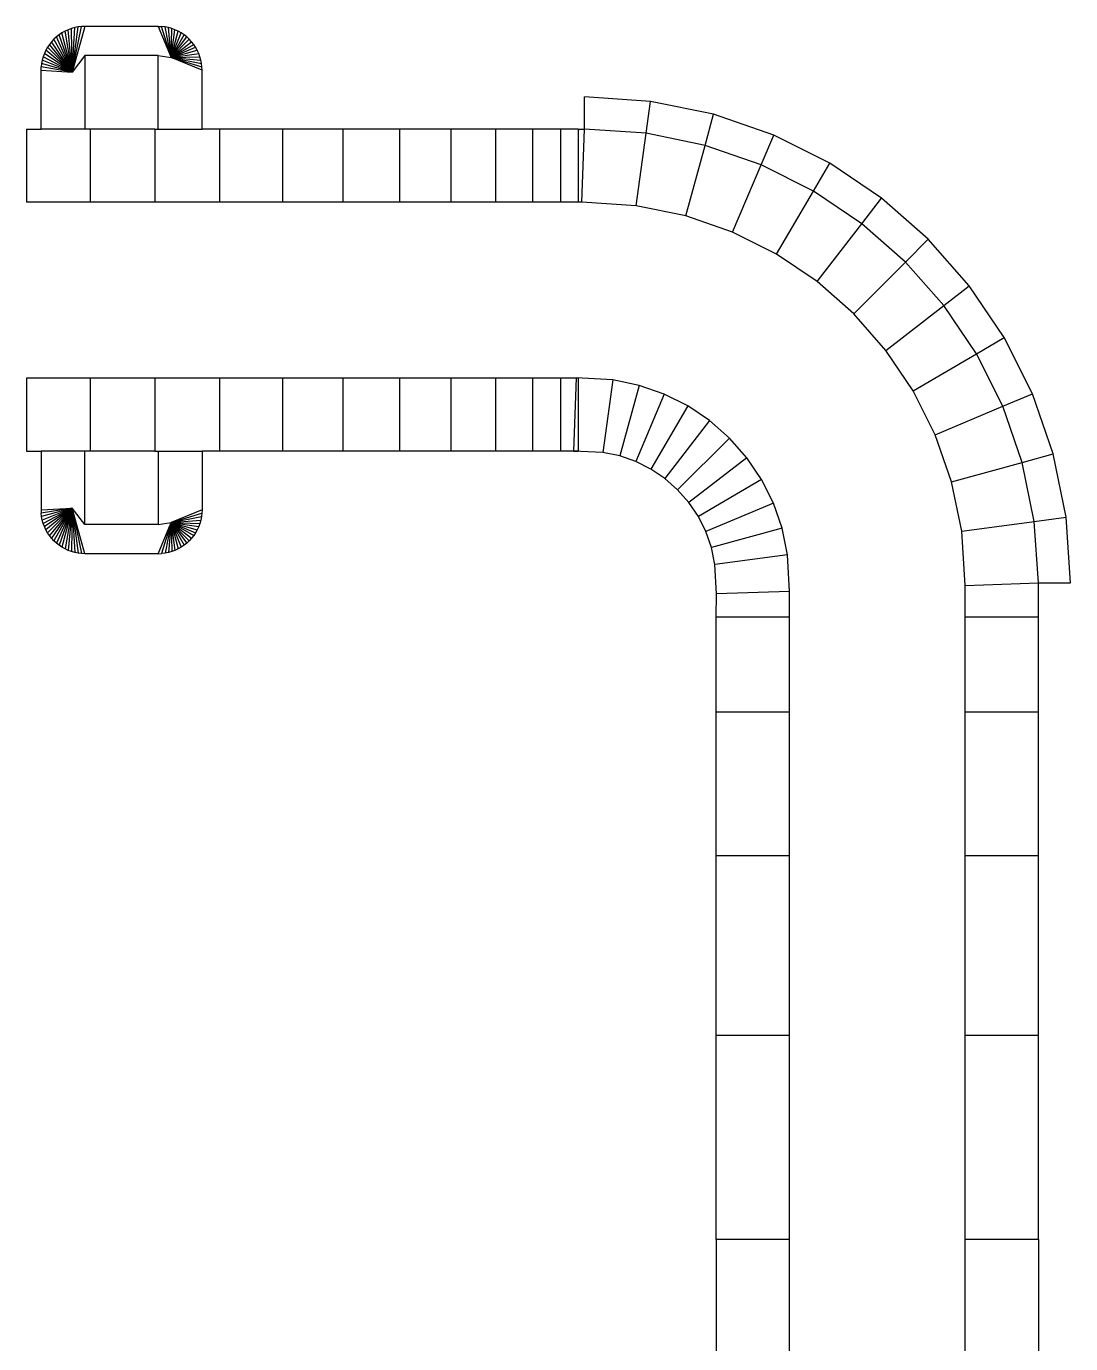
# Model space of a CAD drawing. Extents: x 315.97 to 319.77, y -19.88 to -10.16.
# Drawn here: x 315.969 to 319.534, y -14.661 to -10.162 of the extents above; entities that cross this region are included whole.
import ezdxf

# ---------------------------------------------------------------- set-up
doc = ezdxf.new("R2010")
doc.units = 0

msp = doc.modelspace()

# ---------------------------------------------------------------- linework, layer by layer
for p, q in [((316.1338, -10.1666, 11.7475), (316.1224, -10.1698, 11.7475)), ((316.1688, -10.1625, 11.7475), (316.1248, -10.3186, 11.7475)), ((316.1248, -10.3186, 11.7475), (316.157, -10.163, 11.7475)), ((316.1248, -10.3186, 11.7475), (316.1453, -10.1643, 11.7475)), ((316.1248, -10.3186, 11.7475), (316.1338, -10.1666, 11.7475)), ((316.1453, -10.1643, 11.7475), (316.1338, -10.1666, 11.7475)), ((316.157, -10.163, 11.7475), (316.1453, -10.1643, 11.7475)), ((316.1688, -10.1625, 11.7475), (316.157, -10.163, 11.7475)), ((316.4188, -10.1625, 11.7475), (316.1688, -10.1625, 11.7475)), ((316.4188, -10.1625, 11.7475), (316.4305, -10.163, 11.7475)), ((316.4188, -10.1625, 11.7475), (316.4627, -10.2686, 11.7475)), ((316.4422, -10.1643, 11.7475), (316.4305, -10.163, 11.7475)), ((316.4627, -10.2686, 11.7475), (316.4305, -10.163, 11.7475)), ((316.4538, -10.1666, 11.7475), (316.4422, -10.1643, 11.7475)), ((316.4627, -10.2686, 11.7475), (316.4422, -10.1643, 11.7475)), ((316.4651, -10.1698, 11.7475), (316.4538, -10.1666, 11.7475)), ((316.4627, -10.2686, 11.7475), (316.4538, -10.1666, 11.7475)), ((316.0627, -10.2064, 11.7475), (316.0547, -10.2151, 11.7475)), ((316.0714, -10.1984, 11.7475), (316.0627, -10.2064, 11.7475)), ((316.1248, -10.3186, 11.7475), (316.0627, -10.2064, 11.7475)), ((316.0806, -10.1911, 11.7475), (316.0714, -10.1984, 11.7475)), ((316.1248, -10.3186, 11.7475), (316.0714, -10.1984, 11.7475)), ((316.0904, -10.1846, 11.7475), (316.0806, -10.1911, 11.7475)), ((316.1248, -10.3186, 11.7475), (316.0806, -10.1911, 11.7475)), ((316.1007, -10.1788, 11.7475), (316.0904, -10.1846, 11.7475)), ((316.1248, -10.3186, 11.7475), (316.0904, -10.1846, 11.7475)), ((316.1114, -10.1739, 11.7475), (316.1007, -10.1788, 11.7475)), ((316.1248, -10.3186, 11.7475), (316.1007, -10.1788, 11.7475)), ((316.1224, -10.1698, 11.7475), (316.1114, -10.1739, 11.7475)), ((316.1248, -10.3186, 11.7475), (316.1114, -10.1739, 11.7475)), ((316.1248, -10.3186, 11.7475), (316.1224, -10.1698, 11.7475)), ((316.4627, -10.2686, 11.7475), (316.4651, -10.1698, 11.7475)), ((316.4627, -10.2686, 11.7475), (316.4762, -10.1739, 11.7475)), ((316.4627, -10.2686, 11.7475), (316.4869, -10.1788, 11.7475)), ((316.4627, -10.2686, 11.7475), (316.4972, -10.1846, 11.7475)), ((316.4627, -10.2686, 11.7475), (316.507, -10.1911, 11.7475)), ((316.4627, -10.2686, 11.7475), (316.5162, -10.1984, 11.7475)), ((316.4627, -10.2686, 11.7475), (316.5248, -10.2064, 11.7475)), ((316.4762, -10.1739, 11.7475), (316.4651, -10.1698, 11.7475)), ((316.4869, -10.1788, 11.7475), (316.4762, -10.1739, 11.7475)), ((316.4972, -10.1846, 11.7475), (316.4869, -10.1788, 11.7475)), ((316.507, -10.1911, 11.7475), (316.4972, -10.1846, 11.7475)), ((316.5162, -10.1984, 11.7475), (316.507, -10.1911, 11.7475)), ((316.5248, -10.2064, 11.7475), (316.5162, -10.1984, 11.7475)), ((316.5328, -10.2151, 11.7475), (316.5248, -10.2064, 11.7475)), ((316.0302, -10.2551, 11.7475), (316.0261, -10.2661, 11.7475)), ((316.0351, -10.2444, 11.7475), (316.0302, -10.2551, 11.7475)), ((316.1248, -10.3186, 11.7475), (316.0302, -10.2551, 11.7475)), ((316.0409, -10.2341, 11.7475), (316.0351, -10.2444, 11.7475)), ((316.1248, -10.3186, 11.7475), (316.0351, -10.2444, 11.7475)), ((316.0474, -10.2243, 11.7475), (316.0409, -10.2341, 11.7475)), ((316.1248, -10.3186, 11.7475), (316.0409, -10.2341, 11.7475)), ((316.0547, -10.2151, 11.7475), (316.0474, -10.2243, 11.7475)), ((316.1248, -10.3186, 11.7475), (316.0474, -10.2243, 11.7475)), ((316.1248, -10.3186, 11.7475), (316.0547, -10.2151, 11.7475)), ((316.4627, -10.2686, 11.7475), (316.5328, -10.2151, 11.7475)), ((316.4627, -10.2686, 11.7475), (316.5401, -10.2243, 11.7475)), ((316.4627, -10.2686, 11.7475), (316.5467, -10.2341, 11.7475)), ((316.4627, -10.2686, 11.7475), (316.5524, -10.2444, 11.7475)), ((316.4627, -10.2686, 11.7475), (316.5574, -10.2551, 11.7475)), ((316.5401, -10.2243, 11.7475), (316.5328, -10.2151, 11.7475)), ((316.5467, -10.2341, 11.7475), (316.5401, -10.2243, 11.7475)), ((316.5524, -10.2444, 11.7475), (316.5467, -10.2341, 11.7475)), ((316.5574, -10.2551, 11.7475), (316.5524, -10.2444, 11.7475)), ((316.5614, -10.2661, 11.7475), (316.5574, -10.2551, 11.7475)), ((316.0188, -10.3125, 11.7475), (316.0193, -10.3007, 11.7475)), ((316.0206, -10.289, 11.7475), (316.0193, -10.3007, 11.7475)), ((316.1248, -10.3186, 11.7475), (316.0193, -10.3007, 11.7475)), ((316.0229, -10.2775, 11.7475), (316.0206, -10.289, 11.7475)), ((316.1248, -10.3186, 11.7475), (316.0206, -10.289, 11.7475)), ((316.0261, -10.2661, 11.7475), (316.0229, -10.2775, 11.7475)), ((316.1248, -10.3186, 11.7475), (316.0229, -10.2775, 11.7475)), ((316.1248, -10.3186, 11.7475), (316.0261, -10.2661, 11.7475)), ((316.1688, -10.2625, 11.7475), (316.1248, -10.3186, 11.7475)), ((316.4188, -10.2625, 11.7475), (316.1688, -10.2625, 11.7475)), ((316.1688, -10.2625, 11.7475), (316.1688, -10.5135, 11.7475)), ((316.4188, -10.5135, 11.7475), (316.4188, -10.2625, 11.7475)), ((316.4188, -10.2625, 11.7475), (316.4627, -10.2686, 11.7475)), ((316.4627, -10.2686, 11.7475), (316.5614, -10.2661, 11.7475)), ((316.5688, -10.3125, 11.7475), (316.4627, -10.2686, 11.7475)), ((316.4627, -10.2686, 11.7475), (316.5683, -10.3007, 11.7475)), ((316.4627, -10.2686, 11.7475), (316.5669, -10.289, 11.7475)), ((316.4627, -10.2686, 11.7475), (316.5646, -10.2775, 11.7475)), ((316.5646, -10.2775, 11.7475), (316.5614, -10.2661, 11.7475)), ((316.5669, -10.289, 11.7475), (316.5646, -10.2775, 11.7475)), ((316.5683, -10.3007, 11.7475), (316.5669, -10.289, 11.7475)), ((316.5688, -10.3125, 11.7475), (316.5683, -10.3007, 11.7475)), ((316.0188, -10.3125, 11.7475), (316.1248, -10.3186, 11.7475)), ((316.0188, -10.5135, 11.7475), (316.0188, -10.3125, 11.7475)), ((316.5688, -10.5135, 11.7475), (316.5688, -10.3125, 11.7475)), ((318.0991, -10.4187, 11.7475), (317.874, -10.4035, 11.7475)), ((317.874, -10.5135, 11.7475), (317.874, -10.4035, 11.7475)), ((318.0844, -10.5277, 11.7475), (318.0991, -10.4187, 11.7475)), ((318.3152, -10.4628, 11.7475), (318.0991, -10.4187, 11.7475)), ((318.2861, -10.5689, 11.7475), (318.3152, -10.4628, 11.7475)), ((318.5202, -10.534, 11.7475), (318.3152, -10.4628, 11.7475)), ((315.9688, -10.5135, 11.7475), (315.9688, -10.7635, 11.7475)), ((315.9688, -10.5135, 11.7475), (316.0188, -10.5135, 11.7475)), ((316.1688, -10.5135, 11.7475), (316.0188, -10.5135, 11.7475)), ((316.1861, -10.5135, 11.7475), (316.1688, -10.5135, 11.7475)), ((316.4071, -10.5135, 11.7475), (316.1861, -10.5135, 11.7475)), ((316.1861, -10.5135, 11.7475), (316.1861, -10.7635, 11.7475)), ((316.4071, -10.5135, 11.7475), (316.4071, -10.7635, 11.7475)), ((316.4071, -10.5135, 11.7475), (316.4188, -10.5135, 11.7475)), ((316.4188, -10.5135, 11.7475), (316.5688, -10.5135, 11.7475)), ((316.6276, -10.5135, 11.7475), (316.5688, -10.5135, 11.7475)), ((316.8432, -10.5135, 11.7475), (316.6276, -10.5135, 11.7475)), ((316.6276, -10.5135, 11.7475), (316.6276, -10.7635, 11.7475)), ((317.0496, -10.5135, 11.7475), (316.8432, -10.5135, 11.7475)), ((316.8432, -10.5135, 11.7475), (316.8432, -10.7635, 11.7475)), ((317.2424, -10.5135, 11.7475), (317.0496, -10.5135, 11.7475)), ((317.0496, -10.5135, 11.7475), (317.0496, -10.7635, 11.7475)), ((317.4174, -10.5135, 11.7475), (317.2424, -10.5135, 11.7475)), ((317.2424, -10.5135, 11.7475), (317.2424, -10.7635, 11.7475)), ((317.5703, -10.5135, 11.7475), (317.4174, -10.5135, 11.7475)), ((317.4174, -10.5135, 11.7475), (317.4174, -10.7635, 11.7475)), ((317.6967, -10.5135, 11.7475), (317.5703, -10.5135, 11.7475)), ((317.5703, -10.5135, 11.7475), (317.5703, -10.7635, 11.7475)), ((317.7924, -10.5135, 11.7475), (317.6967, -10.5135, 11.7475)), ((317.6967, -10.5135, 11.7475), (317.6967, -10.7635, 11.7475)), ((317.8529, -10.5135, 11.7475), (317.7924, -10.5135, 11.7475)), ((317.7924, -10.5135, 11.7475), (317.7924, -10.7635, 11.7475)), ((317.8529, -10.5135, 11.7475), (317.8529, -10.7635, 11.7475)), ((317.8529, -10.5135, 11.7475), (317.874, -10.5135, 11.7475)), ((317.8656, -10.7634, 11.7475), (317.874, -10.5135, 11.7475)), ((318.0844, -10.5277, 11.7475), (317.874, -10.5135, 11.7475)), ((318.0509, -10.7754, 11.7475), (318.0844, -10.5277, 11.7475)), ((318.2861, -10.5689, 11.7475), (318.0844, -10.5277, 11.7475)), ((318.2199, -10.81, 11.7475), (318.2861, -10.5689, 11.7475)), ((318.4774, -10.6353, 11.7475), (318.2861, -10.5689, 11.7475)), ((318.4774, -10.6353, 11.7475), (318.5202, -10.534, 11.7475)), ((318.7119, -10.6302, 11.7475), (318.5202, -10.534, 11.7475)), ((318.3801, -10.8656, 11.7475), (318.4774, -10.6353, 11.7475)), ((318.6564, -10.7251, 11.7475), (318.4774, -10.6353, 11.7475)), ((318.6564, -10.7251, 11.7475), (318.7119, -10.6302, 11.7475)), ((318.8885, -10.7494, 11.7475), (318.7119, -10.6302, 11.7475)), ((318.5301, -10.9409, 11.7475), (318.6564, -10.7251, 11.7475)), ((318.8212, -10.8365, 11.7475), (318.6564, -10.7251, 11.7475)), ((318.8212, -10.8365, 11.7475), (318.8885, -10.7494, 11.7475)), ((319.0479, -10.8897, 11.7475), (318.8885, -10.7494, 11.7475)), ((316.1861, -10.7635, 11.7475), (315.9688, -10.7635, 11.7475)), ((316.4071, -10.7635, 11.7475), (316.1861, -10.7635, 11.7475)), ((316.6276, -10.7635, 11.7475), (316.4071, -10.7635, 11.7475)), ((316.8432, -10.7635, 11.7475), (316.6276, -10.7635, 11.7475)), ((317.0496, -10.7635, 11.7475), (316.8432, -10.7635, 11.7475)), ((317.2424, -10.7635, 11.7475), (317.0496, -10.7635, 11.7475)), ((317.4174, -10.7635, 11.7475), (317.2424, -10.7635, 11.7475)), ((317.5703, -10.7635, 11.7475), (317.4174, -10.7635, 11.7475)), ((317.6967, -10.7635, 11.7475), (317.5703, -10.7635, 11.7475)), ((317.7924, -10.7635, 11.7475), (317.6967, -10.7635, 11.7475)), ((317.8529, -10.7635, 11.7475), (317.7924, -10.7635, 11.7475)), ((317.8656, -10.7634, 11.7475), (317.8529, -10.7635, 11.7475)), ((318.0509, -10.7754, 11.7475), (317.8656, -10.7634, 11.7475)), ((318.2199, -10.81, 11.7475), (318.0509, -10.7754, 11.7475)), ((318.3801, -10.8656, 11.7475), (318.2199, -10.81, 11.7475)), ((318.6683, -11.0343, 11.7475), (318.8212, -10.8365, 11.7475)), ((318.9701, -10.9675, 11.7475), (318.8212, -10.8365, 11.7475)), ((318.5301, -10.9409, 11.7475), (318.3801, -10.8656, 11.7475)), ((318.9701, -10.9675, 11.7475), (319.0479, -10.8897, 11.7475)), ((319.1881, -11.0491, 11.7475), (319.0479, -10.8897, 11.7475)), ((318.6683, -11.0343, 11.7475), (318.5301, -10.9409, 11.7475)), ((318.7933, -11.1443, 11.7475), (318.9701, -10.9675, 11.7475)), ((319.1011, -11.1164, 11.7475), (318.9701, -10.9675, 11.7475)), ((318.7933, -11.1443, 11.7475), (318.6683, -11.0343, 11.7475)), ((319.1011, -11.1164, 11.7475), (319.1881, -11.0491, 11.7475)), ((319.3073, -11.2256, 11.7475), (319.1881, -11.0491, 11.7475)), ((318.9033, -11.2692, 11.7475), (318.7933, -11.1443, 11.7475)), ((318.9033, -11.2692, 11.7475), (319.1011, -11.1164, 11.7475)), ((319.2124, -11.2812, 11.7475), (319.1011, -11.1164, 11.7475)), ((319.2124, -11.2812, 11.7475), (319.3073, -11.2256, 11.7475)), ((319.4036, -11.4174, 11.7475), (319.3073, -11.2256, 11.7475)), ((318.9967, -11.4075, 11.7475), (318.9033, -11.2692, 11.7475)), ((318.9967, -11.4075, 11.7475), (319.2124, -11.2812, 11.7475)), ((319.3022, -11.4602, 11.7475), (319.2124, -11.2812, 11.7475)), ((316.1861, -11.3635, 11.7475), (315.9688, -11.3635, 11.7475)), ((315.9688, -11.3635, 11.7475), (315.9688, -11.6135, 11.7475)), ((316.4071, -11.3635, 11.7475), (316.1861, -11.3635, 11.7475)), ((316.1861, -11.3635, 11.7475), (316.1861, -11.6135, 11.7475)), ((316.6276, -11.3635, 11.7475), (316.4071, -11.3635, 11.7475)), ((316.4071, -11.3635, 11.7475), (316.4071, -11.6135, 11.7475)), ((316.8432, -11.3635, 11.7475), (316.6276, -11.3635, 11.7475)), ((316.6276, -11.3635, 11.7475), (316.6276, -11.6135, 11.7475)), ((317.0496, -11.3635, 11.7475), (316.8432, -11.3635, 11.7475)), ((316.8432, -11.3635, 11.7475), (316.8432, -11.6135, 11.7475)), ((317.2424, -11.3635, 11.7475), (317.0496, -11.3635, 11.7475)), ((317.0496, -11.3635, 11.7475), (317.0496, -11.6135, 11.7475)), ((317.4174, -11.3635, 11.7475), (317.2424, -11.3635, 11.7475)), ((317.2424, -11.3635, 11.7475), (317.2424, -11.6135, 11.7475)), ((317.5703, -11.3635, 11.7475), (317.4174, -11.3635, 11.7475)), ((317.4174, -11.3635, 11.7475), (317.4174, -11.6135, 11.7475)), ((317.6967, -11.3635, 11.7475), (317.5703, -11.3635, 11.7475)), ((317.5703, -11.3635, 11.7475), (317.5703, -11.6135, 11.7475)), ((317.7924, -11.3635, 11.7475), (317.6967, -11.3635, 11.7475)), ((317.6967, -11.3635, 11.7475), (317.6967, -11.6135, 11.7475)), ((317.8529, -11.3635, 11.7475), (317.7924, -11.3635, 11.7475)), ((317.7924, -11.3635, 11.7475), (317.7924, -11.6135, 11.7475)), ((317.8455, -11.363, 11.7475), (317.8371, -11.6129, 11.7475)), ((317.9705, -11.37, 11.7475), (317.8455, -11.363, 11.7475)), ((317.8455, -11.363, 11.7475), (317.8529, -11.3635, 11.7475)), ((317.8529, -11.3635, 11.7475), (317.8529, -11.6135, 11.7475)), ((317.9705, -11.37, 11.7475), (317.937, -11.6178, 11.7475)), ((318.0611, -11.3886, 11.7475), (317.9705, -11.37, 11.7475)), ((318.0611, -11.3886, 11.7475), (317.9949, -11.6296, 11.7475)), ((318.1466, -11.4183, 11.7475), (318.0493, -11.6486, 11.7475)), ((318.1466, -11.4183, 11.7475), (318.0611, -11.3886, 11.7475)), ((318.227, -11.4587, 11.7475), (318.1466, -11.4183, 11.7475)), ((319.0719, -11.5575, 11.7475), (318.9967, -11.4075, 11.7475)), ((319.3022, -11.4602, 11.7475), (319.4036, -11.4174, 11.7475)), ((319.4748, -11.6223, 11.7475), (319.4036, -11.4174, 11.7475)), ((318.227, -11.4587, 11.7475), (318.1007, -11.6745, 11.7475)), ((318.3015, -11.5091, 11.7475), (318.227, -11.4587, 11.7475)), ((319.0719, -11.5575, 11.7475), (319.3022, -11.4602, 11.7475)), ((319.3687, -11.6515, 11.7475), (319.3022, -11.4602, 11.7475)), ((318.3015, -11.5091, 11.7475), (318.1486, -11.7069, 11.7475)), ((318.369, -11.5685, 11.7475), (318.3015, -11.5091, 11.7475)), ((319.1276, -11.7176, 11.7475), (319.0719, -11.5575, 11.7475)), ((318.369, -11.5685, 11.7475), (318.1922, -11.7453, 11.7475)), ((318.4285, -11.6361, 11.7475), (318.369, -11.5685, 11.7475)), ((315.9688, -11.6135, 11.7475), (316.0188, -11.6135, 11.7475)), ((316.1688, -11.6135, 11.7475), (316.0188, -11.6135, 11.7475)), ((316.0188, -11.6135, 11.7475), (316.0188, -11.8135, 11.7475)), ((316.1688, -11.8635, 11.7475), (316.1688, -11.6135, 11.7475)), ((316.1861, -11.6135, 11.7475), (316.1688, -11.6135, 11.7475)), ((316.4071, -11.6135, 11.7475), (316.1861, -11.6135, 11.7475)), ((316.4071, -11.6135, 11.7475), (316.4188, -11.6135, 11.7475)), ((316.4188, -11.6135, 11.7475), (316.4188, -11.8635, 11.7475)), ((316.4188, -11.6135, 11.7475), (316.5688, -11.6135, 11.7475)), ((316.5688, -11.6135, 11.7475), (316.5688, -11.8135, 11.7475)), ((316.6276, -11.6135, 11.7475), (316.5688, -11.6135, 11.7475)), ((316.8432, -11.6135, 11.7475), (316.6276, -11.6135, 11.7475)), ((317.0496, -11.6135, 11.7475), (316.8432, -11.6135, 11.7475)), ((317.2424, -11.6135, 11.7475), (317.0496, -11.6135, 11.7475)), ((317.4174, -11.6135, 11.7475), (317.2424, -11.6135, 11.7475)), ((317.5703, -11.6135, 11.7475), (317.4174, -11.6135, 11.7475)), ((317.6967, -11.6135, 11.7475), (317.5703, -11.6135, 11.7475)), ((317.7924, -11.6135, 11.7475), (317.6967, -11.6135, 11.7475)), ((317.8529, -11.6135, 11.7475), (317.7924, -11.6135, 11.7475)), ((317.937, -11.6178, 11.7475), (317.8371, -11.6129, 11.7475)), ((317.8371, -11.6129, 11.7475), (317.8529, -11.6135, 11.7475)), ((317.9949, -11.6296, 11.7475), (317.937, -11.6178, 11.7475)), ((318.0493, -11.6486, 11.7475), (317.9949, -11.6296, 11.7475)), ((318.1007, -11.6745, 11.7475), (318.0493, -11.6486, 11.7475)), ((318.4285, -11.6361, 11.7475), (318.2307, -11.789, 11.7475)), ((318.4789, -11.7106, 11.7475), (318.4285, -11.6361, 11.7475)), ((319.1276, -11.7176, 11.7475), (319.3687, -11.6515, 11.7475)), ((319.3687, -11.6515, 11.7475), (319.4748, -11.6223, 11.7475)), ((319.4099, -11.8532, 11.7475), (319.3687, -11.6515, 11.7475)), ((319.5189, -11.8385, 11.7475), (319.4748, -11.6223, 11.7475)), ((318.1486, -11.7069, 11.7475), (318.1007, -11.6745, 11.7475)), ((318.1922, -11.7453, 11.7475), (318.1486, -11.7069, 11.7475)), ((318.4789, -11.7106, 11.7475), (318.2631, -11.8369, 11.7475)), ((318.5192, -11.7909, 11.7475), (318.4789, -11.7106, 11.7475)), ((319.1621, -11.8867, 11.7475), (319.1276, -11.7176, 11.7475)), ((318.2307, -11.789, 11.7475), (318.1922, -11.7453, 11.7475)), ((316.0188, -11.8135, 11.7475), (316.1248, -11.8075, 11.7475)), ((316.0188, -11.8135, 11.7475), (316.0193, -11.8253, 11.7475)), ((316.1248, -11.8075, 11.7475), (316.0193, -11.8253, 11.7475)), ((316.0206, -11.837, 11.7475), (316.0193, -11.8253, 11.7475)), ((316.1248, -11.8075, 11.7475), (316.0206, -11.837, 11.7475)), ((316.1248, -11.8075, 11.7475), (316.0229, -11.8485, 11.7475)), ((316.1248, -11.8075, 11.7475), (316.0261, -11.8599, 11.7475)), ((316.1248, -11.8075, 11.7475), (316.0302, -11.8709, 11.7475)), ((316.1248, -11.8075, 11.7475), (316.0351, -11.8816, 11.7475)), ((316.1248, -11.8075, 11.7475), (316.0409, -11.8919, 11.7475)), ((316.1248, -11.8075, 11.7475), (316.0474, -11.9017, 11.7475)), ((316.1248, -11.8075, 11.7475), (316.0547, -11.9109, 11.7475)), ((316.1248, -11.8075, 11.7475), (316.0627, -11.9196, 11.7475)), ((316.1248, -11.8075, 11.7475), (316.0714, -11.9276, 11.7475)), ((316.1248, -11.8075, 11.7475), (316.0806, -11.9349, 11.7475)), ((316.1248, -11.8075, 11.7475), (316.0904, -11.9414, 11.7475)), ((316.1248, -11.8075, 11.7475), (316.1007, -11.9472, 11.7475)), ((316.1248, -11.8075, 11.7475), (316.1114, -11.9521, 11.7475)), ((316.1248, -11.8075, 11.7475), (316.1224, -11.9562, 11.7475)), ((316.1688, -11.9635, 11.7475), (316.1248, -11.8075, 11.7475)), ((316.1248, -11.8075, 11.7475), (316.157, -11.9631, 11.7475)), ((316.1248, -11.8075, 11.7475), (316.1453, -11.9617, 11.7475)), ((316.1248, -11.8075, 11.7475), (316.1338, -11.9594, 11.7475)), ((316.1688, -11.8635, 11.7475), (316.1248, -11.8075, 11.7475)), ((316.5688, -11.8135, 11.7475), (316.4627, -11.8574, 11.7475)), ((316.4627, -11.8574, 11.7475), (316.5683, -11.8253, 11.7475)), ((316.5683, -11.8253, 11.7475), (316.5669, -11.837, 11.7475)), ((316.5688, -11.8135, 11.7475), (316.5683, -11.8253, 11.7475)), ((318.2631, -11.8369, 11.7475), (318.2307, -11.789, 11.7475)), ((318.5192, -11.7909, 11.7475), (318.2889, -11.8882, 11.7475)), ((318.549, -11.8765, 11.7475), (318.5192, -11.7909, 11.7475)), ((316.0229, -11.8485, 11.7475), (316.0206, -11.837, 11.7475)), ((316.0261, -11.8599, 11.7475), (316.0229, -11.8485, 11.7475)), ((316.0302, -11.8709, 11.7475), (316.0261, -11.8599, 11.7475)), ((316.0351, -11.8816, 11.7475), (316.0302, -11.8709, 11.7475)), ((316.4188, -11.8635, 11.7475), (316.1688, -11.8635, 11.7475)), ((316.4188, -11.9635, 11.7475), (316.4627, -11.8574, 11.7475)), ((316.4188, -11.8635, 11.7475), (316.4627, -11.8574, 11.7475)), ((316.4627, -11.8574, 11.7475), (316.4305, -11.9631, 11.7475)), ((316.4627, -11.8574, 11.7475), (316.4422, -11.9617, 11.7475)), ((316.4627, -11.8574, 11.7475), (316.4538, -11.9594, 11.7475)), ((316.4627, -11.8574, 11.7475), (316.5669, -11.837, 11.7475)), ((316.4627, -11.8574, 11.7475), (316.5646, -11.8485, 11.7475)), ((316.4627, -11.8574, 11.7475), (316.5614, -11.8599, 11.7475)), ((316.4627, -11.8574, 11.7475), (316.5574, -11.8709, 11.7475)), ((316.4627, -11.8574, 11.7475), (316.5524, -11.8816, 11.7475)), ((316.4627, -11.8574, 11.7475), (316.5467, -11.8919, 11.7475)), ((316.4627, -11.8574, 11.7475), (316.5401, -11.9017, 11.7475)), ((316.4627, -11.8574, 11.7475), (316.5328, -11.9109, 11.7475)), ((316.4627, -11.8574, 11.7475), (316.5248, -11.9196, 11.7475)), ((316.4627, -11.8574, 11.7475), (316.5162, -11.9276, 11.7475)), ((316.4627, -11.8574, 11.7475), (316.507, -11.9349, 11.7475)), ((316.4627, -11.8574, 11.7475), (316.4972, -11.9414, 11.7475)), ((316.4627, -11.8574, 11.7475), (316.4869, -11.9472, 11.7475)), ((316.4627, -11.8574, 11.7475), (316.4762, -11.9521, 11.7475)), ((316.4627, -11.8574, 11.7475), (316.4651, -11.9562, 11.7475)), ((316.5574, -11.8709, 11.7475), (316.5524, -11.8816, 11.7475)), ((316.5614, -11.8599, 11.7475), (316.5574, -11.8709, 11.7475)), ((316.5646, -11.8485, 11.7475), (316.5614, -11.8599, 11.7475)), ((316.5669, -11.837, 11.7475), (316.5646, -11.8485, 11.7475)), ((318.2889, -11.8882, 11.7475), (318.2631, -11.8369, 11.7475)), ((318.549, -11.8765, 11.7475), (318.3079, -11.9427, 11.7475)), ((318.5676, -11.9671, 11.7475), (318.549, -11.8765, 11.7475)), ((319.1621, -11.8867, 11.7475), (319.4099, -11.8532, 11.7475)), ((319.4099, -11.8532, 11.7475), (319.5189, -11.8385, 11.7475)), ((319.424, -12.0635, 11.7475), (319.4099, -11.8532, 11.7475)), ((319.534, -12.0635, 11.7475), (319.5189, -11.8385, 11.7475)), ((316.0409, -11.8919, 11.7475), (316.0351, -11.8816, 11.7475)), ((316.0474, -11.9017, 11.7475), (316.0409, -11.8919, 11.7475)), ((316.0547, -11.9109, 11.7475), (316.0474, -11.9017, 11.7475)), ((316.0627, -11.9196, 11.7475), (316.0547, -11.9109, 11.7475)), ((316.0714, -11.9276, 11.7475), (316.0627, -11.9196, 11.7475)), ((316.5248, -11.9196, 11.7475), (316.5162, -11.9276, 11.7475)), ((316.5328, -11.9109, 11.7475), (316.5248, -11.9196, 11.7475)), ((316.5401, -11.9017, 11.7475), (316.5328, -11.9109, 11.7475)), ((316.5467, -11.8919, 11.7475), (316.5401, -11.9017, 11.7475)), ((316.5524, -11.8816, 11.7475), (316.5467, -11.8919, 11.7475)), ((318.3079, -11.9427, 11.7475), (318.2889, -11.8882, 11.7475)), ((319.1742, -12.0719, 11.7475), (319.1621, -11.8867, 11.7475)), ((316.0806, -11.9349, 11.7475), (316.0714, -11.9276, 11.7475)), ((316.0904, -11.9414, 11.7475), (316.0806, -11.9349, 11.7475)), ((316.1007, -11.9472, 11.7475), (316.0904, -11.9414, 11.7475)), ((316.1114, -11.9521, 11.7475), (316.1007, -11.9472, 11.7475)), ((316.1224, -11.9562, 11.7475), (316.1114, -11.9521, 11.7475)), ((316.1338, -11.9594, 11.7475), (316.1224, -11.9562, 11.7475)), ((316.1453, -11.9617, 11.7475), (316.1338, -11.9594, 11.7475)), ((316.157, -11.9631, 11.7475), (316.1453, -11.9617, 11.7475)), ((316.1688, -11.9635, 11.7475), (316.157, -11.9631, 11.7475)), ((316.4188, -11.9635, 11.7475), (316.1688, -11.9635, 11.7475)), ((316.4188, -11.9635, 11.7475), (316.4305, -11.9631, 11.7475)), ((316.4422, -11.9617, 11.7475), (316.4305, -11.9631, 11.7475)), ((316.4538, -11.9594, 11.7475), (316.4422, -11.9617, 11.7475)), ((316.4651, -11.9562, 11.7475), (316.4538, -11.9594, 11.7475)), ((316.4762, -11.9521, 11.7475), (316.4651, -11.9562, 11.7475)), ((316.4869, -11.9472, 11.7475), (316.4762, -11.9521, 11.7475)), ((316.4972, -11.9414, 11.7475), (316.4869, -11.9472, 11.7475)), ((316.507, -11.9349, 11.7475), (316.4972, -11.9414, 11.7475)), ((316.5162, -11.9276, 11.7475), (316.507, -11.9349, 11.7475)), ((318.3198, -12.0005, 11.7475), (318.3079, -11.9427, 11.7475)), ((318.5676, -11.9671, 11.7475), (318.3198, -12.0005, 11.7475)), ((318.5745, -12.0921, 11.7475), (318.5676, -11.9671, 11.7475)), ((318.3247, -12.1005, 11.7475), (318.3198, -12.0005, 11.7475)), ((318.324, -12.1808, 11.7376), (318.3247, -12.1005, 11.7475)), ((318.5745, -12.0921, 11.7475), (318.3247, -12.1005, 11.7475)), ((318.574, -12.1808, 11.7376), (318.5745, -12.0921, 11.7475)), ((319.174, -12.1808, 11.7376), (319.1742, -12.0719, 11.7475)), ((319.1742, -12.0719, 11.7475), (319.424, -12.0635, 11.7475)), ((319.424, -12.0635, 11.7475), (319.534, -12.0635, 11.7475)), ((319.424, -12.1808, 11.7376), (319.424, -12.0635, 11.7475)), ((318.324, -12.505, 11.7104), (318.324, -12.1808, 11.7376)), ((318.574, -12.1808, 11.7376), (318.324, -12.1808, 11.7376)), ((318.574, -12.505, 11.7104), (318.574, -12.1808, 11.7376)), ((319.174, -12.505, 11.7104), (319.174, -12.1808, 11.7376)), ((319.424, -12.1808, 11.7376), (319.174, -12.1808, 11.7376)), ((319.424, -12.505, 11.7104), (319.424, -12.1808, 11.7376)), ((318.324, -12.9949, 11.6693), (318.324, -12.505, 11.7104)), ((318.574, -12.505, 11.7104), (318.324, -12.505, 11.7104)), ((318.574, -12.9949, 11.6693), (318.574, -12.505, 11.7104)), ((319.174, -12.9949, 11.6693), (319.174, -12.505, 11.7104)), ((319.424, -12.505, 11.7104), (319.174, -12.505, 11.7104)), ((319.424, -12.9949, 11.6693), (319.424, -12.505, 11.7104)), ((318.3241, -13.6089, 11.6178), (318.324, -12.9949, 11.6693)), ((318.574, -12.9949, 11.6693), (318.324, -12.9949, 11.6693)), ((318.5741, -13.6089, 11.6178), (318.574, -12.9949, 11.6693)), ((319.174, -13.6089, 11.6178), (319.174, -12.9949, 11.6693)), ((319.424, -12.9949, 11.6693), (319.174, -12.9949, 11.6693)), ((319.424, -13.6089, 11.6178), (319.424, -12.9949, 11.6693)), ((318.3241, -14.3056, 11.5594), (318.3241, -13.6089, 11.6178)), ((318.5741, -13.6089, 11.6178), (318.3241, -13.6089, 11.6178)), ((318.5741, -14.3056, 11.5594), (318.5741, -13.6089, 11.6178)), ((319.1741, -14.3056, 11.5594), (319.174, -13.6089, 11.6178)), ((319.424, -13.6089, 11.6178), (319.174, -13.6089, 11.6178)), ((319.4241, -14.3056, 11.5594), (319.424, -13.6089, 11.6178)), ((318.5741, -14.3056, 11.5594), (318.3241, -14.3056, 11.5594)), ((318.3241, -14.3056, 11.5594), (318.3241, -14.7585, 11.5214)), ((318.5741, -15.0438, 11.4975), (318.5741, -14.3056, 11.5594)), ((319.1741, -15.0438, 11.4975), (319.1741, -14.3056, 11.5594)), ((319.4241, -14.3056, 11.5594), (319.1741, -14.3056, 11.5594)), ((319.4241, -14.3056, 11.5594), (319.424, -14.7585, 11.5214))]:
    msp.add_line(p, q)

doc.saveas('drawing.dxf')
